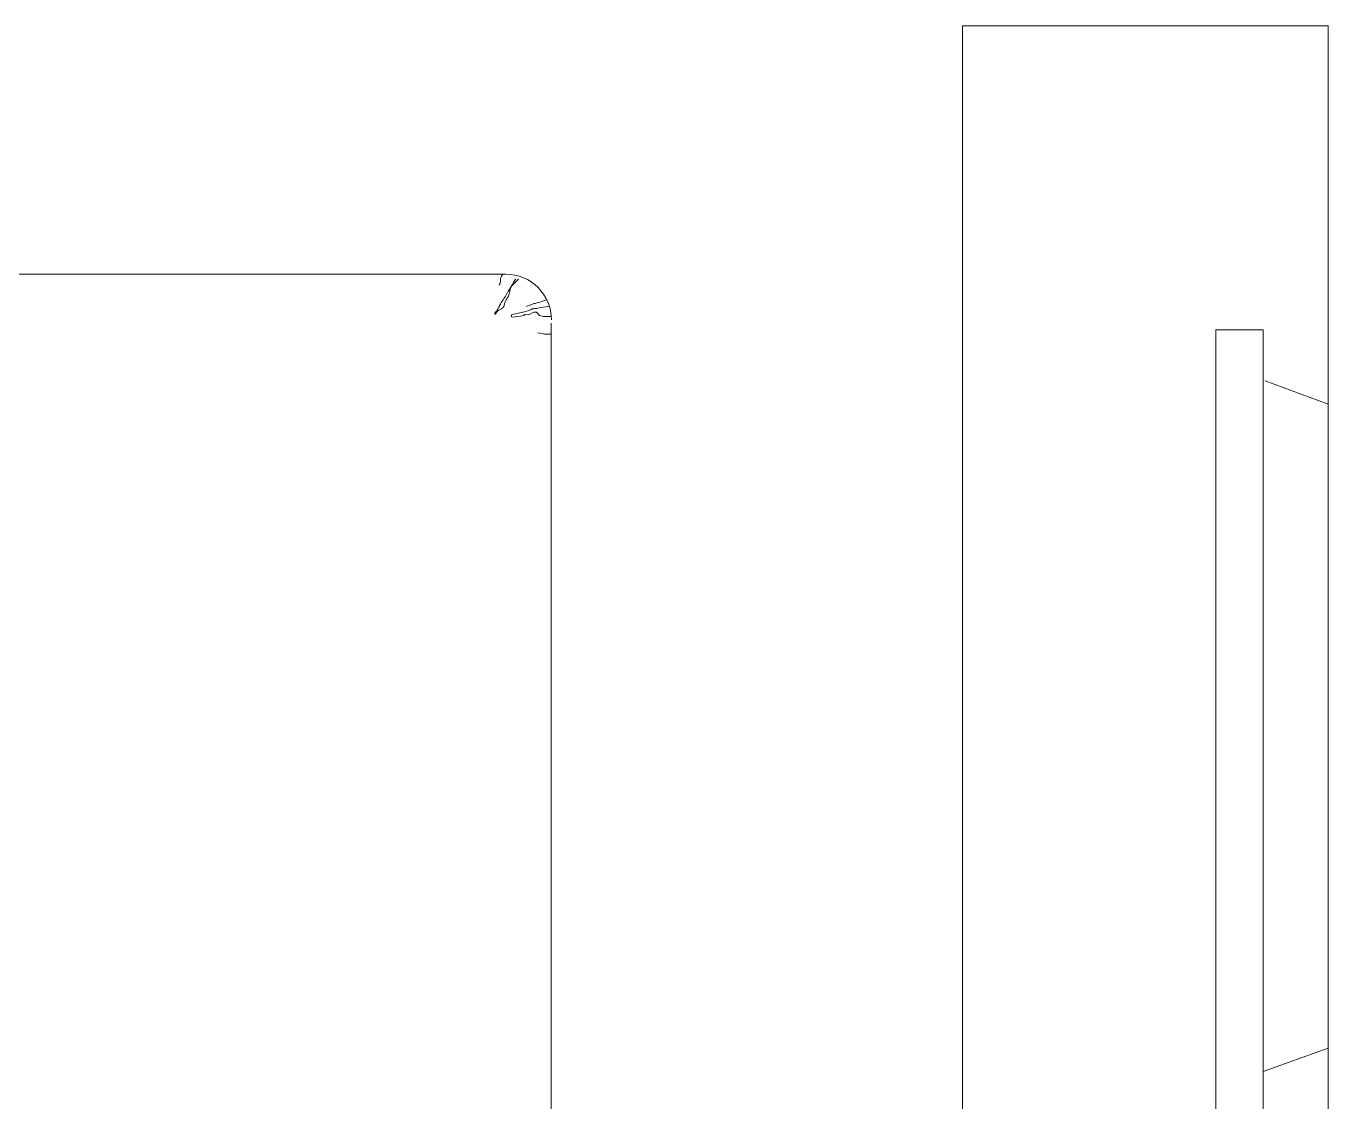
# Model space of a CAD drawing. Extents: x 72956 to 162056, y -6841 to 35159.
# Drawn here: x 90276 to 91701, y 9217 to 10395 of the extents above; entities that cross this region are included whole.
import ezdxf

# ---------------------------------------------------------------- set-up
doc = ezdxf.new("R2010")
doc.units = 0
doc.header["$LTSCALE"] = 1000
doc.header["$MEASUREMENT"] = 0
doc.layers.add('-厨卫', color=154, linetype='CONTINUOUS')
doc.layers.add('-家具', color=44, linetype='CONTINUOUS', lineweight=9)

# ---------------------------------------------------------------- blocks, each defined once
blk = doc.blocks.new('qqq')
at = {"layer": '-家具', "extrusion": (0.0043, 0.000235387, 0.999991)}
for p, q in [((178396.1, 98579.9, 174879.7), (178344.1, 98579.9, 174879.9)), ((178344.1, 98579.9, 174879.9), (178344.1, 97694.9, 174880.2)), ((178396.1, 97694.9, 174879.9), (178396.1, 98579.9, 174879.7)), ((178341.8, 98524.3, 174879.7), (178273.2, 98498.6, 174880)), ((178273.2, 97793.6, 174880.2), (178344.3, 97768, 174879.9)), ((178344.1, 97694.9, 174880.2), (178396.1, 97694.9, 174879.9))]:
    blk.add_line(p, q, dxfattribs=at)
at = {"layer": '-家具', "elevation": 174879.8}
blk.add_lwpolyline([(178273.2, 96556.4), (178673.2, 96556.4), (178673.2, 98912.7), (178273.2, 98912.7)], close=True, dxfattribs=at)
blk = doc.blocks.new('www')
at = {"layer": '-家具'}
for p, q in [((179323.2, 98952.1, 174879.8), (181273.2, 98952.1, 174879.8)), ((179323.2, 98952.1, 174879.8), (181273.2, 98952.1, 174879.8)), ((179326.3, 98952.1, 174879.8), (179327.2, 98950.9, 174879.8)), ((179326.3, 98952.1, 174879.8), (179327.2, 98950.9, 174879.8)), ((179309.9, 98945.9, 174879.8), (179309.1, 98946.6, 174879.8)), ((179309.9, 98945.9, 174879.8), (179309.1, 98946.6, 174879.8)), ((179310.6, 98945.2, 174879.8), (179309.9, 98945.9, 174879.8)), ((179310.6, 98945.2, 174879.8), (179309.9, 98945.9, 174879.8)), ((179311.2, 98944.6, 174879.8), (179310.6, 98945.2, 174879.8)), ((179311.2, 98944.6, 174879.8), (179310.6, 98945.2, 174879.8)), ((179311.8, 98944.1, 174879.8), (179311.2, 98944.6, 174879.8)), ((179311.8, 98944.1, 174879.8), (179311.2, 98944.6, 174879.8)), ((179312.3, 98943.5, 174879.8), (179311.8, 98944.1, 174879.8)), ((179312.3, 98943.5, 174879.8), (179311.8, 98944.1, 174879.8)), ((179312.2, 98946.6, 174879.8), (179313.1, 98945.4, 174879.8)), ((179312.2, 98946.6, 174879.8), (179313.1, 98945.4, 174879.8)), ((179312.7, 98943.1, 174879.8), (179312.3, 98943.5, 174879.8)), ((179312.7, 98943.1, 174879.8), (179312.3, 98943.5, 174879.8)), ((179313.1, 98942.6, 174879.8), (179312.7, 98943.1, 174879.8)), ((179313.1, 98942.6, 174879.8), (179312.7, 98943.1, 174879.8)), ((179313.1, 98945.4, 174879.8), (179313.9, 98944.3, 174879.8)), ((179313.1, 98945.4, 174879.8), (179313.9, 98944.3, 174879.8)), ((179313.5, 98942.2, 174879.8), (179313.1, 98942.6, 174879.8)), ((179313.5, 98942.2, 174879.8), (179313.1, 98942.6, 174879.8)), ((179313.9, 98941.8, 174879.8), (179313.5, 98942.2, 174879.8)), ((179313.9, 98941.8, 174879.8), (179313.5, 98942.2, 174879.8)), ((179313.9, 98944.3, 174879.8), (179314.6, 98943.3, 174879.8)), ((179313.9, 98944.3, 174879.8), (179314.6, 98943.3, 174879.8)), ((179314.3, 98941.4, 174879.8), (179313.9, 98941.8, 174879.8)), ((179314.3, 98941.4, 174879.8), (179313.9, 98941.8, 174879.8)), ((179314.7, 98941.1, 174879.8), (179314.3, 98941.4, 174879.8)), ((179314.7, 98941.1, 174879.8), (179314.3, 98941.4, 174879.8)), ((179314.6, 98943.3, 174879.8), (179315.1, 98942.5, 174879.8)), ((179314.6, 98943.3, 174879.8), (179315.1, 98942.5, 174879.8)), ((179315, 98940.7, 174879.8), (179314.7, 98941.1, 174879.8)), ((179315, 98940.7, 174879.8), (179314.7, 98941.1, 174879.8)), ((179315.4, 98940.4, 174879.8), (179315, 98940.7, 174879.8)), ((179315.4, 98940.4, 174879.8), (179315, 98940.7, 174879.8)), ((179315.1, 98942.5, 174879.8), (179315.5, 98941.7, 174879.8)), ((179315.1, 98942.5, 174879.8), (179315.5, 98941.7, 174879.8)), ((179315.7, 98940.1, 174879.8), (179315.4, 98940.4, 174879.8)), ((179315.7, 98940.1, 174879.8), (179315.4, 98940.4, 174879.8)), ((179315.5, 98941.7, 174879.8), (179315.9, 98941, 174879.8)), ((179315.5, 98941.7, 174879.8), (179315.9, 98941, 174879.8)), ((179316, 98939.7, 174879.8), (179315.7, 98940.1, 174879.8)), ((179316, 98939.7, 174879.8), (179315.7, 98940.1, 174879.8)), ((179315.9, 98941, 174879.8), (179316.2, 98940.4, 174879.8)), ((179315.9, 98941, 174879.8), (179316.2, 98940.4, 174879.8)), ((179316.4, 98939.4, 174879.8), (179316, 98939.7, 174879.8)), ((179316.4, 98939.4, 174879.8), (179316, 98939.7, 174879.8)), ((179316.2, 98940.4, 174879.8), (179316.5, 98939.9, 174879.8)), ((179316.2, 98940.4, 174879.8), (179316.5, 98939.9, 174879.8)), ((179316.7, 98939.1, 174879.8), (179316.4, 98939.4, 174879.8)), ((179316.7, 98939.1, 174879.8), (179316.4, 98939.4, 174879.8)), ((179316.5, 98939.9, 174879.8), (179316.7, 98939.4, 174879.8)), ((179316.5, 98939.9, 174879.8), (179316.7, 98939.4, 174879.8)), ((179316.7, 98939.4, 174879.8), (179317, 98938.9, 174879.8)), ((179316.7, 98939.4, 174879.8), (179317, 98938.9, 174879.8)), ((179316.9, 98938.7, 174879.8), (179316.7, 98939.1, 174879.8)), ((179316.9, 98938.7, 174879.8), (179316.7, 98939.1, 174879.8)), ((179317.2, 98938.3, 174879.8), (179316.9, 98938.7, 174879.8)), ((179317.2, 98938.3, 174879.8), (179316.9, 98938.7, 174879.8)), ((179317, 98938.9, 174879.8), (179317.2, 98938.4, 174879.8)), ((179317, 98938.9, 174879.8), (179317.2, 98938.4, 174879.8)), ((179317.2, 98938.4, 174879.8), (179317.5, 98938, 174879.8)), ((179317.2, 98938.4, 174879.8), (179317.5, 98938, 174879.8)), ((179317.5, 98937.8, 174879.8), (179317.2, 98938.3, 174879.8)), ((179317.5, 98937.8, 174879.8), (179317.2, 98938.3, 174879.8)), ((179317.5, 98938, 174879.8), (179317.8, 98937.6, 174879.8)), ((179317.5, 98938, 174879.8), (179317.8, 98937.6, 174879.8)), ((179317.7, 98937.4, 174879.8), (179317.5, 98937.8, 174879.8)), ((179317.7, 98937.4, 174879.8), (179317.5, 98937.8, 174879.8)), ((179327.2, 98950.9, 174879.8), (179327.8, 98949.9, 174879.8)), ((179327.2, 98950.9, 174879.8), (179327.8, 98949.9, 174879.8)), ((179327.8, 98949.9, 174879.8), (179328.3, 98949, 174879.8)), ((179327.8, 98949.9, 174879.8), (179328.3, 98949, 174879.8)), ((179328.3, 98949, 174879.8), (179328.6, 98948.3, 174879.8)), ((179328.3, 98949, 174879.8), (179328.6, 98948.3, 174879.8)), ((179328.6, 98948.3, 174879.8), (179328.8, 98947.7, 174879.8)), ((179328.6, 98948.3, 174879.8), (179328.8, 98947.7, 174879.8)), ((179328.8, 98947.7, 174879.8), (179328.9, 98947.1, 174879.8)), ((179328.8, 98947.7, 174879.8), (179328.9, 98947.1, 174879.8)), ((179328.9, 98947.1, 174879.8), (179328.9, 98946.6, 174879.8)), ((179328.9, 98947.1, 174879.8), (179328.9, 98946.6, 174879.8)), ((179328.9, 98946.6, 174879.8), (179328.9, 98946.1, 174879.8)), ((179328.9, 98946.6, 174879.8), (179328.9, 98946.1, 174879.8)), ((179328.9, 98946.1, 174879.8), (179328.9, 98945.7, 174879.8)), ((179328.9, 98946.1, 174879.8), (179328.9, 98945.7, 174879.8)), ((179328.9, 98945.7, 174879.8), (179328.9, 98945.2, 174879.8)), ((179328.9, 98945.7, 174879.8), (179328.9, 98945.2, 174879.8)), ((179328.9, 98945.2, 174879.8), (179328.9, 98944.8, 174879.8)), ((179328.9, 98945.2, 174879.8), (179328.9, 98944.8, 174879.8)), ((179328.9, 98944.8, 174879.8), (179329, 98944.4, 174879.8)), ((179328.9, 98944.8, 174879.8), (179329, 98944.4, 174879.8)), ((179329, 98944.4, 174879.8), (179329, 98943.9, 174879.8)), ((179329, 98944.4, 174879.8), (179329, 98943.9, 174879.8)), ((179329, 98943.9, 174879.8), (179329.1, 98943.5, 174879.8)), ((179329, 98943.9, 174879.8), (179329.1, 98943.5, 174879.8)), ((179329.1, 98943.5, 174879.8), (179329.2, 98943, 174879.8)), ((179329.1, 98943.5, 174879.8), (179329.2, 98943, 174879.8)), ((179329.2, 98943, 174879.8), (179329.3, 98942.6, 174879.8)), ((179329.2, 98943, 174879.8), (179329.3, 98942.6, 174879.8)), ((179329.3, 98942.6, 174879.8), (179329.5, 98942.1, 174879.8)), ((179329.3, 98942.6, 174879.8), (179329.5, 98942.1, 174879.8)), ((179329.5, 98942.1, 174879.8), (179329.6, 98941.7, 174879.8)), ((179329.5, 98942.1, 174879.8), (179329.6, 98941.7, 174879.8)), ((179329.6, 98941.7, 174879.8), (179329.8, 98941.2, 174879.8)), ((179329.6, 98941.7, 174879.8), (179329.8, 98941.2, 174879.8)), ((179329.8, 98941.2, 174879.8), (179330, 98940.8, 174879.8)), ((179329.8, 98941.2, 174879.8), (179330, 98940.8, 174879.8)), ((179330, 98940.8, 174879.8), (179330.2, 98940.5, 174879.8)), ((179330, 98940.8, 174879.8), (179330.2, 98940.5, 174879.8)), ((179330.2, 98940.5, 174879.8), (179330.3, 98940.3, 174879.8)), ((179330.2, 98940.5, 174879.8), (179330.3, 98940.3, 174879.8)), ((179330.3, 98940.3, 174879.8), (179330.4, 98940.1, 174879.8)), ((179330.3, 98940.3, 174879.8), (179330.4, 98940.1, 174879.8)), ((179330.4, 98940.1, 174879.8), (179330.4, 98940, 174879.8)), ((179330.4, 98940.1, 174879.8), (179330.4, 98940, 174879.8)), ((179278.4, 98924.3, 174879.8), (179280.7, 98923.3, 174879.8)), ((179278.4, 98924.3, 174879.8), (179280.7, 98923.3, 174879.8)), ((179317.9, 98936.8, 174879.8), (179317.7, 98937.4, 174879.8)), ((179317.9, 98936.8, 174879.8), (179317.7, 98937.4, 174879.8)), ((179317.8, 98937.6, 174879.8), (179318, 98937.2, 174879.8)), ((179317.8, 98937.6, 174879.8), (179318, 98937.2, 174879.8)), ((179318.1, 98936.2, 174879.8), (179317.9, 98936.8, 174879.8)), ((179318.1, 98936.2, 174879.8), (179317.9, 98936.8, 174879.8)), ((179318, 98937.2, 174879.8), (179318.3, 98936.7, 174879.8)), ((179318, 98937.2, 174879.8), (179318.3, 98936.7, 174879.8)), ((179318.3, 98935.5, 174879.8), (179318.1, 98936.2, 174879.8)), ((179318.3, 98935.5, 174879.8), (179318.1, 98936.2, 174879.8)), ((179318.3, 98936.7, 174879.8), (179318.5, 98936.3, 174879.8)), ((179318.3, 98936.7, 174879.8), (179318.5, 98936.3, 174879.8)), ((179318.5, 98934.8, 174879.8), (179318.3, 98935.5, 174879.8)), ((179318.5, 98934.8, 174879.8), (179318.3, 98935.5, 174879.8)), ((179318.5, 98936.3, 174879.8), (179318.8, 98935.9, 174879.8)), ((179318.5, 98936.3, 174879.8), (179318.8, 98935.9, 174879.8)), ((179318.7, 98933.9, 174879.8), (179318.5, 98934.8, 174879.8)), ((179318.7, 98933.9, 174879.8), (179318.5, 98934.8, 174879.8)), ((179318.9, 98933, 174879.8), (179318.7, 98933.9, 174879.8)), ((179318.9, 98933, 174879.8), (179318.7, 98933.9, 174879.8)), ((179318.8, 98935.9, 174879.8), (179319.1, 98935.4, 174879.8)), ((179318.8, 98935.9, 174879.8), (179319.1, 98935.4, 174879.8)), ((179319, 98932.1, 174879.8), (179318.9, 98933, 174879.8)), ((179319, 98932.1, 174879.8), (179318.9, 98933, 174879.8)), ((179319.3, 98931.2, 174879.8), (179319, 98932.1, 174879.8)), ((179319.3, 98931.2, 174879.8), (179319, 98932.1, 174879.8)), ((179319.1, 98935.4, 174879.8), (179319.4, 98935, 174879.8)), ((179319.1, 98935.4, 174879.8), (179319.4, 98935, 174879.8)), ((179319.5, 98930.2, 174879.8), (179319.3, 98931.2, 174879.8)), ((179319.5, 98930.2, 174879.8), (179319.3, 98931.2, 174879.8)), ((179319.4, 98935, 174879.8), (179319.7, 98934.5, 174879.8)), ((179319.4, 98935, 174879.8), (179319.7, 98934.5, 174879.8)), ((179319.8, 98929.3, 174879.8), (179319.5, 98930.2, 174879.8)), ((179319.8, 98929.3, 174879.8), (179319.5, 98930.2, 174879.8)), ((179319.7, 98934.5, 174879.8), (179320, 98934, 174879.8)), ((179319.7, 98934.5, 174879.8), (179320, 98934, 174879.8)), ((179320.2, 98928.3, 174879.8), (179319.8, 98929.3, 174879.8)), ((179320.2, 98928.3, 174879.8), (179319.8, 98929.3, 174879.8)), ((179320, 98934, 174879.8), (179320.3, 98933.4, 174879.8)), ((179320, 98934, 174879.8), (179320.3, 98933.4, 174879.8)), ((179320.6, 98927.4, 174879.8), (179320.2, 98928.3, 174879.8)), ((179320.6, 98927.4, 174879.8), (179320.2, 98928.3, 174879.8)), ((179320.3, 98933.4, 174879.8), (179320.7, 98932.8, 174879.8)), ((179320.3, 98933.4, 174879.8), (179320.7, 98932.8, 174879.8)), ((179321.1, 98926.6, 174879.8), (179320.6, 98927.4, 174879.8)), ((179321.1, 98926.6, 174879.8), (179320.6, 98927.4, 174879.8)), ((179320.7, 98932.8, 174879.8), (179321.1, 98932.2, 174879.8)), ((179320.7, 98932.8, 174879.8), (179321.1, 98932.2, 174879.8)), ((179321.1, 98932.2, 174879.8), (179321.5, 98931.6, 174879.8)), ((179321.1, 98932.2, 174879.8), (179321.5, 98931.6, 174879.8)), ((179321.6, 98925.7, 174879.8), (179321.1, 98926.6, 174879.8)), ((179321.6, 98925.7, 174879.8), (179321.1, 98926.6, 174879.8)), ((179321.5, 98931.6, 174879.8), (179321.9, 98930.9, 174879.8)), ((179321.5, 98931.6, 174879.8), (179321.9, 98930.9, 174879.8)), ((179322.1, 98924.9, 174879.8), (179321.6, 98925.7, 174879.8)), ((179322.1, 98924.9, 174879.8), (179321.6, 98925.7, 174879.8)), ((179321.9, 98930.9, 174879.8), (179322.3, 98930.2, 174879.8)), ((179321.9, 98930.9, 174879.8), (179322.3, 98930.2, 174879.8)), ((179322.6, 98924, 174879.8), (179322.1, 98924.9, 174879.8)), ((179322.6, 98924, 174879.8), (179322.1, 98924.9, 174879.8)), ((179322.3, 98930.2, 174879.8), (179322.7, 98929.4, 174879.8)), ((179322.3, 98930.2, 174879.8), (179322.7, 98929.4, 174879.8)), ((179323.1, 98923.2, 174879.8), (179322.6, 98924, 174879.8)), ((179323.1, 98923.2, 174879.8), (179322.6, 98924, 174879.8)), ((179322.7, 98929.4, 174879.8), (179323.1, 98928.7, 174879.8)), ((179322.7, 98929.4, 174879.8), (179323.1, 98928.7, 174879.8)), ((179323.1, 98928.7, 174879.8), (179323.6, 98928, 174879.8)), ((179323.1, 98928.7, 174879.8), (179323.6, 98928, 174879.8)), ((179323.6, 98928, 174879.8), (179324, 98927.3, 174879.8)), ((179323.6, 98928, 174879.8), (179324, 98927.3, 174879.8)), ((179324, 98927.3, 174879.8), (179324.4, 98926.6, 174879.8)), ((179324, 98927.3, 174879.8), (179324.4, 98926.6, 174879.8)), ((179324.4, 98926.6, 174879.8), (179324.8, 98925.9, 174879.8)), ((179324.4, 98926.6, 174879.8), (179324.8, 98925.9, 174879.8)), ((179324.8, 98925.9, 174879.8), (179325.2, 98925.3, 174879.8)), ((179324.8, 98925.9, 174879.8), (179325.2, 98925.3, 174879.8)), ((179325.2, 98925.3, 174879.8), (179325.6, 98924.7, 174879.8)), ((179325.2, 98925.3, 174879.8), (179325.6, 98924.7, 174879.8)), ((179325.6, 98924.7, 174879.8), (179326, 98924.1, 174879.8)), ((179325.6, 98924.7, 174879.8), (179326, 98924.1, 174879.8)), ((179326, 98924.1, 174879.8), (179326.4, 98923.5, 174879.8)), ((179326, 98924.1, 174879.8), (179326.4, 98923.5, 174879.8)), ((179326.4, 98923.5, 174879.8), (179326.7, 98923, 174879.8)), ((179326.4, 98923.5, 174879.8), (179326.7, 98923, 174879.8)), ((179279.2, 98916.3, 174879.8), (179275.5, 98916.9, 174879.8)), ((179279.2, 98916.3, 174879.8), (179275.5, 98916.9, 174879.8)), ((179282.3, 98915.8, 174879.8), (179279.2, 98916.3, 174879.8)), ((179282.3, 98915.8, 174879.8), (179279.2, 98916.3, 174879.8)), ((179280.7, 98923.3, 174879.8), (179282.8, 98922.4, 174879.8)), ((179280.7, 98923.3, 174879.8), (179282.8, 98922.4, 174879.8)), ((179284.7, 98915.4, 174879.8), (179282.3, 98915.8, 174879.8)), ((179284.7, 98915.4, 174879.8), (179282.3, 98915.8, 174879.8)), ((179282.8, 98922.4, 174879.8), (179284.6, 98921.8, 174879.8)), ((179282.8, 98922.4, 174879.8), (179284.6, 98921.8, 174879.8)), ((179284.6, 98921.8, 174879.8), (179286.2, 98921.3, 174879.8)), ((179284.6, 98921.8, 174879.8), (179286.2, 98921.3, 174879.8)), ((179286.6, 98915, 174879.8), (179284.7, 98915.4, 174879.8)), ((179286.6, 98915, 174879.8), (179284.7, 98915.4, 174879.8)), ((179286.2, 98921.3, 174879.8), (179287.6, 98920.9, 174879.8)), ((179286.2, 98921.3, 174879.8), (179287.6, 98920.9, 174879.8)), ((179289.6, 98910.3, 174879.8), (179286.3, 98906.8, 174879.8)), ((179289.6, 98910.3, 174879.8), (179286.3, 98906.8, 174879.8)), ((179288.1, 98914.8, 174879.8), (179286.6, 98915, 174879.8)), ((179288.1, 98914.8, 174879.8), (179286.6, 98915, 174879.8)), ((179287.6, 98920.9, 174879.8), (179288.8, 98920.5, 174879.8)), ((179287.6, 98920.9, 174879.8), (179288.8, 98920.5, 174879.8)), ((179289.3, 98914.6, 174879.8), (179288.1, 98914.8, 174879.8)), ((179289.3, 98914.6, 174879.8), (179288.1, 98914.8, 174879.8)), ((179288.8, 98920.5, 174879.8), (179290, 98920.3, 174879.8)), ((179288.8, 98920.5, 174879.8), (179290, 98920.3, 174879.8)), ((179290.2, 98914.5, 174879.8), (179289.3, 98914.6, 174879.8)), ((179290.2, 98914.5, 174879.8), (179289.3, 98914.6, 174879.8)), ((179292.4, 98910.3, 174879.8), (179289.6, 98910.3, 174879.8)), ((179292.4, 98910.3, 174879.8), (179289.6, 98910.3, 174879.8)), ((179290, 98920.3, 174879.8), (179291, 98920, 174879.8)), ((179290, 98920.3, 174879.8), (179291, 98920, 174879.8)), ((179291, 98914.4, 174879.8), (179290.2, 98914.5, 174879.8)), ((179291, 98914.4, 174879.8), (179290.2, 98914.5, 174879.8)), ((179291, 98920, 174879.8), (179292, 98919.8, 174879.8)), ((179291, 98920, 174879.8), (179292, 98919.8, 174879.8)), ((179291.7, 98914.3, 174879.8), (179291, 98914.4, 174879.8)), ((179291.7, 98914.3, 174879.8), (179291, 98914.4, 174879.8)), ((179292.3, 98914.2, 174879.8), (179291.7, 98914.3, 174879.8)), ((179292.3, 98914.2, 174879.8), (179291.7, 98914.3, 174879.8)), ((179292, 98919.8, 174879.8), (179293, 98919.5, 174879.8)), ((179292, 98919.8, 174879.8), (179293, 98919.5, 174879.8)), ((179292.9, 98914.1, 174879.8), (179292.3, 98914.2, 174879.8)), ((179292.9, 98914.1, 174879.8), (179292.3, 98914.2, 174879.8)), ((179298.1, 98907.4, 174879.8), (179292.4, 98910.3, 174879.8)), ((179298.1, 98907.4, 174879.8), (179292.4, 98910.3, 174879.8)), ((179293.5, 98914, 174879.8), (179292.9, 98914.1, 174879.8)), ((179293.5, 98914, 174879.8), (179292.9, 98914.1, 174879.8)), ((179293, 98919.5, 174879.8), (179294, 98919.2, 174879.8)), ((179293, 98919.5, 174879.8), (179294, 98919.2, 174879.8)), ((179294.1, 98913.9, 174879.8), (179293.5, 98914, 174879.8)), ((179294.1, 98913.9, 174879.8), (179293.5, 98914, 174879.8)), ((179294, 98919.2, 174879.8), (179295.1, 98918.8, 174879.8)), ((179294, 98919.2, 174879.8), (179295.1, 98918.8, 174879.8)), ((179294.6, 98913.7, 174879.8), (179294.1, 98913.9, 174879.8)), ((179294.6, 98913.7, 174879.8), (179294.1, 98913.9, 174879.8)), ((179295.2, 98913.5, 174879.8), (179294.6, 98913.7, 174879.8)), ((179295.2, 98913.5, 174879.8), (179294.6, 98913.7, 174879.8)), ((179295.1, 98918.8, 174879.8), (179296.2, 98918.4, 174879.8)), ((179295.1, 98918.8, 174879.8), (179296.2, 98918.4, 174879.8)), ((179295.8, 98913.2, 174879.8), (179295.2, 98913.5, 174879.8)), ((179295.8, 98913.2, 174879.8), (179295.2, 98913.5, 174879.8)), ((179296.4, 98912.9, 174879.8), (179295.8, 98913.2, 174879.8)), ((179296.4, 98912.9, 174879.8), (179295.8, 98913.2, 174879.8)), ((179296.2, 98918.4, 174879.8), (179297.5, 98917.9, 174879.8)), ((179296.2, 98918.4, 174879.8), (179297.5, 98917.9, 174879.8)), ((179297.2, 98912.5, 174879.8), (179296.4, 98912.9, 174879.8)), ((179297.2, 98912.5, 174879.8), (179296.4, 98912.9, 174879.8)), ((179298.4, 98912.1, 174879.8), (179297.2, 98912.5, 174879.8)), ((179298.4, 98912.1, 174879.8), (179297.2, 98912.5, 174879.8)), ((179297.5, 98917.9, 174879.8), (179299, 98917.4, 174879.8)), ((179297.5, 98917.9, 174879.8), (179299, 98917.4, 174879.8)), ((179300.2, 98911.5, 174879.8), (179298.4, 98912.1, 174879.8)), ((179300.2, 98911.5, 174879.8), (179298.4, 98912.1, 174879.8)), ((179299, 98917.4, 174879.8), (179300.7, 98916.7, 174879.8)), ((179299, 98917.4, 174879.8), (179300.7, 98916.7, 174879.8)), ((179302.7, 98910.8, 174879.8), (179300.2, 98911.5, 174879.8)), ((179302.7, 98910.8, 174879.8), (179300.2, 98911.5, 174879.8)), ((179306.2, 98910, 174879.8), (179302.7, 98910.8, 174879.8)), ((179306.2, 98910, 174879.8), (179302.7, 98910.8, 174879.8)), ((179310.8, 98909.1, 174879.8), (179306.2, 98910, 174879.8)), ((179310.8, 98909.1, 174879.8), (179306.2, 98910, 174879.8)), ((179323.5, 98922.4, 174879.8), (179323.1, 98923.2, 174879.8)), ((179323.5, 98922.4, 174879.8), (179323.1, 98923.2, 174879.8)), ((179323.9, 98921.6, 174879.8), (179323.5, 98922.4, 174879.8)), ((179323.9, 98921.6, 174879.8), (179323.5, 98922.4, 174879.8)), ((179324.2, 98920.7, 174879.8), (179323.9, 98921.6, 174879.8)), ((179324.2, 98920.7, 174879.8), (179323.9, 98921.6, 174879.8)), ((179324.5, 98919.9, 174879.8), (179324.2, 98920.7, 174879.8)), ((179324.5, 98919.9, 174879.8), (179324.2, 98920.7, 174879.8)), ((179324.7, 98919.1, 174879.8), (179324.5, 98919.9, 174879.8)), ((179324.7, 98919.1, 174879.8), (179324.5, 98919.9, 174879.8)), ((179324.9, 98918.3, 174879.8), (179324.7, 98919.1, 174879.8)), ((179324.9, 98918.3, 174879.8), (179324.7, 98919.1, 174879.8)), ((179325.1, 98917.5, 174879.8), (179324.9, 98918.3, 174879.8)), ((179325.1, 98917.5, 174879.8), (179324.9, 98918.3, 174879.8)), ((179325.4, 98916.8, 174879.8), (179325.1, 98917.5, 174879.8)), ((179325.4, 98916.8, 174879.8), (179325.1, 98917.5, 174879.8)), ((179325.7, 98916.1, 174879.8), (179325.4, 98916.8, 174879.8)), ((179325.7, 98916.1, 174879.8), (179325.4, 98916.8, 174879.8)), ((179326.1, 98915.5, 174879.8), (179325.7, 98916.1, 174879.8)), ((179326.1, 98915.5, 174879.8), (179325.7, 98916.1, 174879.8)), ((179326.7, 98915, 174879.8), (179326.1, 98915.5, 174879.8)), ((179326.7, 98915, 174879.8), (179326.1, 98915.5, 174879.8)), ((179326.7, 98923, 174879.8), (179327.1, 98922.5, 174879.8)), ((179326.7, 98923, 174879.8), (179327.1, 98922.5, 174879.8)), ((179327.3, 98914.5, 174879.8), (179326.7, 98915, 174879.8)), ((179327.3, 98914.5, 174879.8), (179326.7, 98915, 174879.8)), ((179327.1, 98922.5, 174879.8), (179327.4, 98921.9, 174879.8)), ((179327.1, 98922.5, 174879.8), (179327.4, 98921.9, 174879.8)), ((179327.9, 98914.1, 174879.8), (179327.3, 98914.5, 174879.8)), ((179327.9, 98914.1, 174879.8), (179327.3, 98914.5, 174879.8)), ((179327.4, 98921.9, 174879.8), (179327.7, 98921.4, 174879.8)), ((179327.4, 98921.9, 174879.8), (179327.7, 98921.4, 174879.8)), ((179327.7, 98921.4, 174879.8), (179328.1, 98920.9, 174879.8)), ((179327.7, 98921.4, 174879.8), (179328.1, 98920.9, 174879.8)), ((179328.6, 98913.7, 174879.8), (179327.9, 98914.1, 174879.8)), ((179328.6, 98913.7, 174879.8), (179327.9, 98914.1, 174879.8)), ((179328.1, 98920.9, 174879.8), (179328.4, 98920.3, 174879.8)), ((179328.1, 98920.9, 174879.8), (179328.4, 98920.3, 174879.8)), ((179328.4, 98920.3, 174879.8), (179328.7, 98919.8, 174879.8)), ((179328.4, 98920.3, 174879.8), (179328.7, 98919.8, 174879.8)), ((179329.4, 98913.3, 174879.8), (179328.6, 98913.7, 174879.8)), ((179329.4, 98913.3, 174879.8), (179328.6, 98913.7, 174879.8)), ((179328.7, 98919.8, 174879.8), (179329, 98919.3, 174879.8)), ((179328.7, 98919.8, 174879.8), (179329, 98919.3, 174879.8)), ((179329, 98919.3, 174879.8), (179329.3, 98918.7, 174879.8)), ((179329, 98919.3, 174879.8), (179329.3, 98918.7, 174879.8)), ((179329.3, 98918.7, 174879.8), (179329.6, 98918.2, 174879.8)), ((179329.3, 98918.7, 174879.8), (179329.6, 98918.2, 174879.8)), ((179330.1, 98912.9, 174879.8), (179329.4, 98913.3, 174879.8)), ((179330.1, 98912.9, 174879.8), (179329.4, 98913.3, 174879.8)), ((179329.6, 98918.2, 174879.8), (179329.9, 98917.6, 174879.8)), ((179329.6, 98918.2, 174879.8), (179329.9, 98917.6, 174879.8)), ((179329.9, 98917.6, 174879.8), (179330.2, 98917, 174879.8)), ((179329.9, 98917.6, 174879.8), (179330.2, 98917, 174879.8)), ((179330.8, 98912.5, 174879.8), (179330.1, 98912.9, 174879.8)), ((179330.8, 98912.5, 174879.8), (179330.1, 98912.9, 174879.8)), ((179330.2, 98917, 174879.8), (179330.5, 98916.4, 174879.8)), ((179330.2, 98917, 174879.8), (179330.5, 98916.4, 174879.8)), ((179330.5, 98916.4, 174879.8), (179330.8, 98915.8, 174879.8)), ((179330.5, 98916.4, 174879.8), (179330.8, 98915.8, 174879.8)), ((179330.8, 98915.8, 174879.8), (179331.1, 98915.2, 174879.8)), ((179330.8, 98915.8, 174879.8), (179331.1, 98915.2, 174879.8)), ((179331.5, 98912.1, 174879.8), (179330.8, 98912.5, 174879.8)), ((179331.5, 98912.1, 174879.8), (179330.8, 98912.5, 174879.8)), ((179331.1, 98915.2, 174879.8), (179331.4, 98914.7, 174879.8)), ((179331.1, 98915.2, 174879.8), (179331.4, 98914.7, 174879.8)), ((179331.4, 98914.7, 174879.8), (179331.7, 98914.1, 174879.8)), ((179331.4, 98914.7, 174879.8), (179331.7, 98914.1, 174879.8)), ((179332.1, 98911.6, 174879.8), (179331.5, 98912.1, 174879.8)), ((179332.1, 98911.6, 174879.8), (179331.5, 98912.1, 174879.8)), ((179331.7, 98914.1, 174879.8), (179332, 98913.5, 174879.8)), ((179331.7, 98914.1, 174879.8), (179332, 98913.5, 174879.8)), ((179332, 98913.5, 174879.8), (179332.4, 98913, 174879.8)), ((179332, 98913.5, 174879.8), (179332.4, 98913, 174879.8)), ((179332.6, 98911, 174879.8), (179332.1, 98911.6, 174879.8)), ((179332.6, 98911, 174879.8), (179332.1, 98911.6, 174879.8)), ((179332.4, 98913, 174879.8), (179332.7, 98912.5, 174879.8)), ((179332.4, 98913, 174879.8), (179332.7, 98912.5, 174879.8)), ((179333, 98910.5, 174879.8), (179332.6, 98911, 174879.8)), ((179333, 98910.5, 174879.8), (179332.6, 98911, 174879.8)), ((179332.7, 98912.5, 174879.8), (179333.1, 98912, 174879.8)), ((179332.7, 98912.5, 174879.8), (179333.1, 98912, 174879.8)), ((179333.5, 98909.9, 174879.8), (179333, 98910.5, 174879.8)), ((179333.5, 98909.9, 174879.8), (179333, 98910.5, 174879.8)), ((179333.1, 98912, 174879.8), (179333.5, 98911.6, 174879.8)), ((179333.1, 98912, 174879.8), (179333.5, 98911.6, 174879.8)), ((179333.5, 98911.6, 174879.8), (179333.8, 98911.2, 174879.8)), ((179333.5, 98911.6, 174879.8), (179333.8, 98911.2, 174879.8)), ((179333.8, 98909.4, 174879.8), (179333.5, 98909.9, 174879.8)), ((179333.8, 98909.4, 174879.8), (179333.5, 98909.9, 174879.8)), ((179333.8, 98911.2, 174879.8), (179334.2, 98910.8, 174879.8)), ((179333.8, 98911.2, 174879.8), (179334.2, 98910.8, 174879.8)), ((179334.1, 98909, 174879.8), (179333.8, 98909.4, 174879.8)), ((179334.1, 98909, 174879.8), (179333.8, 98909.4, 174879.8)), ((179334.2, 98910.8, 174879.8), (179334.4, 98910.4, 174879.8)), ((179334.2, 98910.8, 174879.8), (179334.4, 98910.4, 174879.8)), ((179334.4, 98910.4, 174879.8), (179334.7, 98910, 174879.8)), ((179334.4, 98910.4, 174879.8), (179334.7, 98910, 174879.8)), ((179334.7, 98910, 174879.8), (179334.9, 98909.6, 174879.8)), ((179334.7, 98910, 174879.8), (179334.9, 98909.6, 174879.8)), ((179334.9, 98909.6, 174879.8), (179335, 98909.3, 174879.8)), ((179334.9, 98909.6, 174879.8), (179335, 98909.3, 174879.8)), ((179335, 98909.3, 174879.8), (179335.1, 98909, 174879.8)), ((179335, 98909.3, 174879.8), (179335.1, 98909, 174879.8)), ((179273.3, 97502, 174879.8), (179273.3, 98898.5, 174879.8)), ((179281.8, 98905.8, 174879.8), (179273.4, 98905.8, 174879.8)), ((179273.4, 98905.8, 174879.8), (179274.9, 98905.8, 174879.8)), ((179281.8, 98905.8, 174879.8), (179273.4, 98905.8, 174879.8)), ((179283.4, 98906, 174879.8), (179281.8, 98905.8, 174879.8)), ((179283.4, 98906, 174879.8), (179281.8, 98905.8, 174879.8)), ((179286.3, 98906.8, 174879.8), (179283.4, 98906, 174879.8)), ((179286.3, 98906.8, 174879.8), (179283.4, 98906, 174879.8)), ((179302.2, 98908, 174879.8), (179298.1, 98907.4, 174879.8)), ((179302.2, 98908, 174879.8), (179298.1, 98907.4, 174879.8)), ((179303.4, 98906.6, 174879.8), (179302.2, 98908, 174879.8)), ((179303.4, 98906.6, 174879.8), (179302.2, 98908, 174879.8)), ((179307.3, 98906, 174879.8), (179303.4, 98906.6, 174879.8)), ((179307.3, 98906, 174879.8), (179303.4, 98906.6, 174879.8)), ((179315.7, 98904.8, 174879.8), (179307.3, 98906, 174879.8)), ((179315.7, 98904.8, 174879.8), (179307.3, 98906, 174879.8)), ((179316.7, 98908, 174879.8), (179310.8, 98909.1, 174879.8)), ((179316.7, 98908, 174879.8), (179310.8, 98909.1, 174879.8)), ((179317.3, 98905.8, 174879.8), (179315.7, 98904.8, 174879.8)), ((179317.3, 98905.8, 174879.8), (179315.7, 98904.8, 174879.8)), ((179315.7, 98904.8, 174879.8), (179315.7, 98904.8, 174879.8)), ((179315.7, 98904.8, 174879.8), (179315.7, 98904.8, 174879.8)), ((179316.7, 98908, 174879.8), (179317.3, 98905.8, 174879.8)), ((179316.7, 98908, 174879.8), (179317.3, 98905.8, 174879.8)), ((179334.4, 98908.6, 174879.8), (179334.1, 98909, 174879.8)), ((179334.4, 98908.6, 174879.8), (179334.1, 98909, 174879.8)), ((179334.6, 98908.4, 174879.8), (179334.4, 98908.6, 174879.8)), ((179334.6, 98908.4, 174879.8), (179334.4, 98908.6, 174879.8)), ((179334.8, 98908.2, 174879.8), (179334.6, 98908.4, 174879.8)), ((179334.8, 98908.2, 174879.8), (179334.6, 98908.4, 174879.8)), ((179335, 98908.2, 174879.8), (179334.8, 98908.2, 174879.8)), ((179335, 98908.2, 174879.8), (179334.8, 98908.2, 174879.8)), ((179335.1, 98908.3, 174879.8), (179335, 98908.2, 174879.8)), ((179335.1, 98908.3, 174879.8), (179335, 98908.2, 174879.8)), ((179335.1, 98909, 174879.8), (179335.2, 98908.7, 174879.8)), ((179335.1, 98909, 174879.8), (179335.2, 98908.7, 174879.8)), ((179335.2, 98908.7, 174879.8), (179335.1, 98908.4, 174879.8)), ((179335.2, 98908.7, 174879.8), (179335.1, 98908.4, 174879.8)), ((179335.1, 98908.4, 174879.8), (179335.1, 98908.3, 174879.8)), ((179335.1, 98908.4, 174879.8), (179335.1, 98908.3, 174879.8)), ((179275.1, 98886.3, 174879.8), (179273.2, 98886.3, 174879.8)), ((179276.9, 98886.3, 174879.8), (179275.1, 98886.3, 174879.8)), ((179276.9, 98886.3, 174879.8), (179275.1, 98886.3, 174879.8)), ((179278.8, 98886.4, 174879.8), (179276.9, 98886.3, 174879.8)), ((179278.8, 98886.4, 174879.8), (179276.9, 98886.3, 174879.8)), ((179280.6, 98886.5, 174879.8), (179278.8, 98886.4, 174879.8)), ((179280.6, 98886.5, 174879.8), (179278.8, 98886.4, 174879.8)), ((179282.4, 98886.7, 174879.8), (179280.6, 98886.5, 174879.8)), ((179282.4, 98886.7, 174879.8), (179280.6, 98886.5, 174879.8)), ((179284.3, 98886.9, 174879.8), (179282.4, 98886.7, 174879.8)), ((179284.3, 98886.9, 174879.8), (179282.4, 98886.7, 174879.8)), ((179286.1, 98887.3, 174879.8), (179284.3, 98886.9, 174879.8)), ((179286.1, 98887.3, 174879.8), (179284.3, 98886.9, 174879.8)), ((179287.9, 98887.8, 174879.8), (179286.1, 98887.3, 174879.8)), ((179287.9, 98887.8, 174879.8), (179286.1, 98887.3, 174879.8)), ((179273.3, 97550.3, 174879.8), (179273.3, 98850.3, 174879.8))]:
    blk.add_line(p, q, dxfattribs=at)
blk.add_arc((179323.2, 98902.1, 174879.8), 50, 90, 180, dxfattribs=at)
blk.add_arc((179323.2, 98902.1, 174879.8), 50, 90, 180, dxfattribs=at)
blk = doc.blocks.new('A-6家具1')
at = {"layer": '-家具', "xscale": -1}
for name, p in [('www', (270124, 6085.7, -174879.8)), ('qqq', (269974, 6396.8, -174879.8))]:
    blk.add_blockref(name, p, dxfattribs=at)

msp = doc.modelspace()

# ---------------------------------------------------------------- block references
at = {"layer": '-厨卫'}
msp.add_blockref('A-6家具1', (0, -94914.713), dxfattribs=at)

doc.saveas('drawing.dxf')
